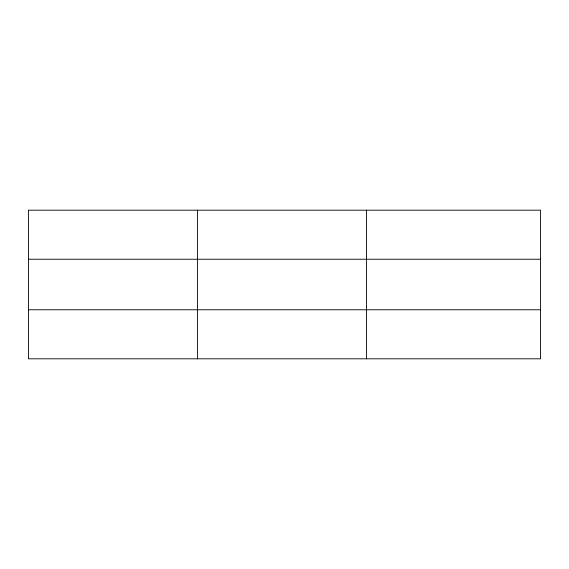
<?xml version="1.0" encoding="UTF-8"?>
<svg xmlns="http://www.w3.org/2000/svg" width="569" height="569" viewBox="0 0 569 569"><rect width="100%" height="100%" fill="white"/><g stroke="black" fill="none" stroke-linecap="round" stroke-linejoin="round"><path stroke-width="0.85" d="M197.443 210.189L197.443 358.811M366.436 210.189L366.436 358.811M540.55 259.236L540.55 210.189L28.45 210.189L28.45 358.811L540.55 358.811L540.55 259.236L28.45 259.236M28.45 309.764L540.55 309.764"/></g></svg>
